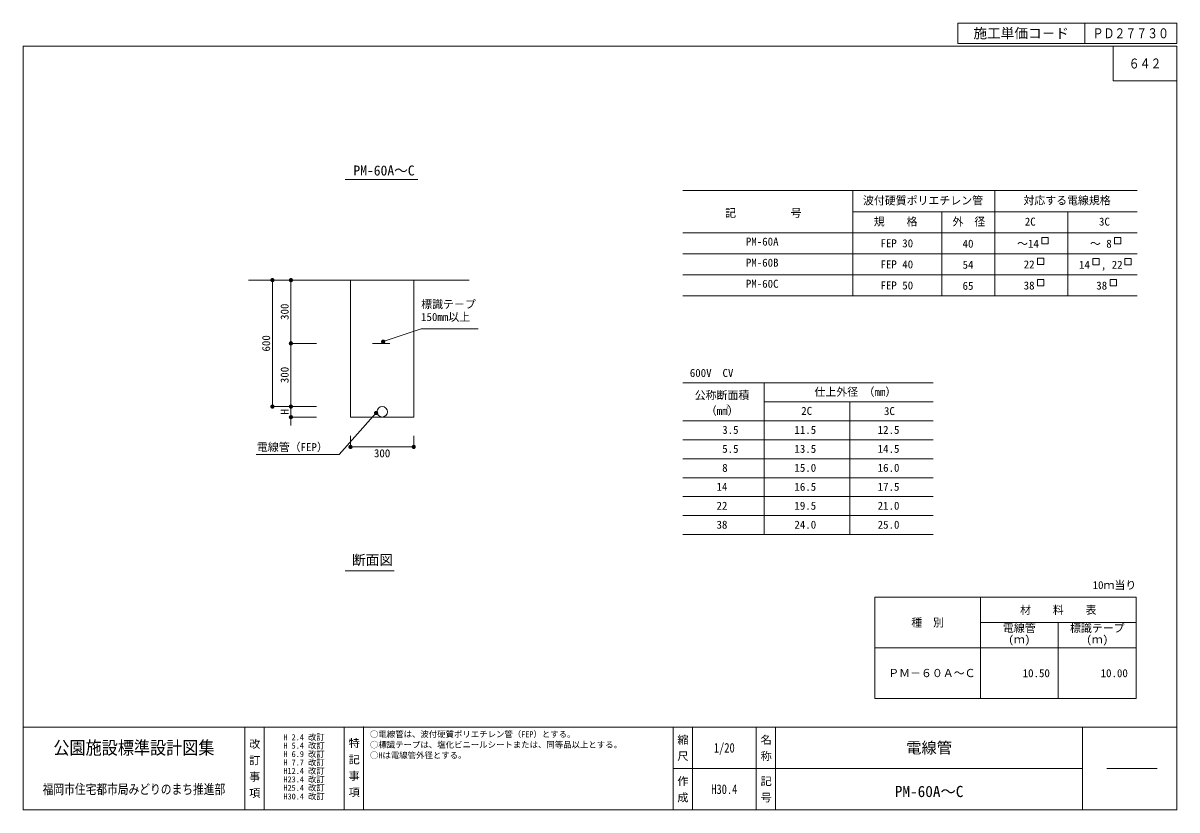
# Model space of a CAD drawing. Units: millimetres at full size, sheet at 1:20. Extents: x 374 to 5850, y 4690 to 8423.
import ezdxf
from ezdxf.enums import TextEntityAlignment as Align

# ---------------------------------------------------------------- set-up
doc = ezdxf.new("R2010")
doc.units = ezdxf.units.MM
doc.header["$LTSCALE"] = 20
doc.linetypes.add('CHAIN', pattern=[18.5, 12, -1.5, 3.5, -1.5])
for name, color, linetype, lineweight in [('0_2', 7, 'Continuous', 13), ('_0-0_', 7, 'Continuous', 13), ('寸法', 3, 'Continuous', 13), ('本体', 7, 'Continuous', 13)]:
    doc.layers.add(name, color=color, linetype=linetype, lineweight=lineweight)
doc.styles.add('@ＭＳ ゴシック', font='')
doc.styles.add('ＭＳ ゴシック', font='')
doc.styles.get('@ＭＳ ゴシック').set_extended_font_data('@MS Gothic')
doc.styles.get('ＭＳ ゴシック').set_extended_font_data('MS Gothic')

# ---------------------------------------------------------------- blocks, each defined once
blk = doc.blocks.new('filled_dot')
at = {"color": 0, "linetype": 'Continuous', "lineweight": -2, "const_width": 1.25}
blk.add_lwpolyline([(-0.625, 0, 1), (0.625, 0, 1)], format="xyb", close=True, dxfattribs=at)

msp = doc.modelspace()

# ---------------------------------------------------------------- linework, layer by layer
at = {"layer": '0_2'}
for p, q in [((4417.39, 5698.37), (4417.39, 5218.37)), ((4417.39, 5698.37), (5657.39, 5698.37)), ((4917.39, 5698.37), (4917.39, 5218.37)), ((5657.39, 5698.37), (5657.39, 5218.37)), ((4917.39, 5578.37), (5657.39, 5578.37)), ((5287.39, 5578.37), (5287.39, 5218.37)), ((4417.39, 5458.37), (5657.39, 5458.37)), ((4417.39, 5218.37), (5657.39, 5218.37))]:
    msp.add_line(p, q, dxfattribs=at)
at = {"layer": '_0-0_'}
for p, q in [((4810.16, 8422.97), (5850.38, 8422.97)), ((4810.16, 8422.97), (4810.16, 8326.21)), ((5412.56, 8422.97), (5412.56, 8326.21)), ((5850.38, 8422.97), (5850.38, 8326.21)), ((4810.16, 8326.21), (5850.38, 8326.21)), ((5547.69, 8313.24), (5547.69, 8149.24)), ((5850.38, 8149.24), (5547.69, 8149.24))]:
    msp.add_line(p, q, dxfattribs=at)
at = {"layer": '_0-0_', "color": 6}
for p, q in [((374.13, 5082.77), (5850.38, 5082.77)), ((1426.24, 5082.77), (1426.24, 4689.61)), ((1518.17, 5082.77), (1518.17, 4689.61)), ((1898.49, 5082.77), (1898.49, 4689.61)), ((1990.42, 5084.68), (1990.42, 4689.61)), ((3458.81, 5082.77), (3458.81, 4689.61)), ((3550.73, 5082.77), (3550.73, 4689.61)), ((3853.68, 5082.77), (3853.68, 4689.83)), ((3945.61, 5082.77), (3945.61, 4689.61)), ((5402.7, 5082.77), (5402.7, 4689.61)), ((5402.7, 4886.19), (3458.81, 4886.19))]:
    msp.add_line(p, q, dxfattribs=at)
msp.add_lwpolyline([(5850.38, 8313.24), (374.13, 8313.24), (374.13, 4689.61), (5850.38, 4689.61)], close=True, dxfattribs=at)
at = {"layer": '寸法'}
for p, q in [((1902.16, 7680.09), (2248.15, 7680.09)), ((3505.36, 7628.06), (5661.53, 7628.06)), ((4311.74, 7628.06), (4311.74, 7128.06)), ((4986.63, 7628.06), (4986.63, 7128.06)), ((4311.74, 7528.06), (5661.53, 7528.06)), ((4734.59, 7528.06), (4734.59, 7128.06)), ((5332.06, 7528.06), (5332.06, 7128.06)), ((3505.36, 7428.06), (5661.53, 7428.06)), ((5208.8, 7405.42), (5238.8, 7405.42)), ((5208.8, 7375.42), (5208.8, 7405.42)), ((5238.8, 7405.42), (5238.8, 7375.42)), ((5554.22, 7405.42), (5584.22, 7405.42)), ((5554.22, 7375.42), (5554.22, 7405.42)), ((5584.22, 7405.42), (5584.22, 7375.42)), ((5238.8, 7375.42), (5208.8, 7375.42)), ((5584.22, 7375.42), (5554.22, 7375.42)), ((3505.36, 7328.06), (5661.53, 7328.06)), ((5188.44, 7306.82), (5218.44, 7306.82)), ((5188.44, 7276.82), (5188.44, 7306.82)), ((5218.44, 7306.82), (5218.44, 7276.82)), ((5451.65, 7305.42), (5481.65, 7305.42)), ((5451.65, 7275.42), (5451.65, 7305.42)), ((5481.65, 7305.42), (5481.65, 7275.42)), ((5603.4, 7305.42), (5633.4, 7305.42)), ((5603.4, 7275.42), (5603.4, 7305.42)), ((5633.4, 7305.42), (5633.4, 7275.42)), ((5218.44, 7276.82), (5188.44, 7276.82)), ((5481.65, 7275.42), (5451.65, 7275.42)), ((5633.4, 7275.42), (5603.4, 7275.42)), ((3505.36, 7228.06), (5661.53, 7228.06)), ((5188.44, 7206.82), (5218.44, 7206.82)), ((5188.44, 7176.82), (5188.44, 7206.82)), ((5218.44, 7176.82), (5188.44, 7176.82)), ((5218.44, 7206.82), (5218.44, 7176.82)), ((5532.88, 7206.54), (5562.88, 7206.54)), ((5532.88, 7176.54), (5532.88, 7206.54)), ((5562.88, 7176.54), (5532.88, 7176.54)), ((5562.88, 7206.54), (5562.88, 7176.54)), ((3505.36, 7128.06), (5661.53, 7128.06)), ((3505.36, 6715.94), (4693.62, 6715.94)), ((3890.97, 6715.94), (3890.97, 5995.94)), ((3890.97, 6625.94), (4693.62, 6625.94)), ((4297.32, 6625.94), (4297.32, 5995.94)), ((3505.36, 6535.94), (4693.62, 6535.94)), ((3505.36, 6445.94), (4693.62, 6445.94)), ((3505.36, 6355.94), (4693.62, 6355.94)), ((3505.36, 6265.94), (4693.62, 6265.94)), ((3505.36, 6175.94), (4693.62, 6175.94)), ((3505.36, 6085.94), (4693.62, 6085.94)), ((3505.36, 5995.94), (4693.62, 5995.94)), ((1903.54, 5823.31), (2135.98, 5823.31))]:
    msp.add_line(p, q, dxfattribs=at)
at = {"layer": '寸法', "color": 1}
for p, q in [((1557.69, 7203.27), (1557.69, 6603.27)), ((1690.07, 7203.27), (1557.69, 7203.27)), ((1645.3, 7203.27), (1645.3, 6903.27)), ((1764.89, 7203.27), (1645.3, 7203.27)), ((1767.17, 6903.27), (1645.3, 6903.27)), ((1645.3, 6903.27), (1645.3, 6603.27)), ((1767.17, 6903.27), (1645.3, 6903.27)), ((1645.3, 6643.27), (1645.3, 6513.27)), ((1690.07, 6603.27), (1557.69, 6603.27)), ((1766.75, 6603.27), (1645.3, 6603.27)), ((1766.75, 6603.27), (1645.3, 6603.27)), ((1766.22, 6553.27), (1645.3, 6553.27)), ((1928.15, 6465.31), (1928.15, 6412.06)), ((2228.15, 6465.31), (2228.15, 6412.06)), ((1928.15, 6412.06), (2228.15, 6412.06))]:
    msp.add_line(p, q, dxfattribs=at)
for points in [[(2083.29, 6911.47), (2102.24, 6917.87), (2262.84, 6972.16), (2533.95, 6972.16)], [(2049.63, 6573.02), (2036.3, 6558.11), (1874.09, 6376.69), (1480.63, 6376.69)]]:
    msp.add_lwpolyline(points, dxfattribs=at)
at = {"layer": '本体'}
for p, q in [((1443.5, 7203.27), (2490.96, 7203.27)), ((1928.15, 6553.27), (1928.15, 7203.27)), ((2228.15, 6553.27), (2228.15, 7203.27)), ((2032.44, 6903.27), (2114.39, 6903.27)), ((1928.15, 6553.27), (2228.15, 6553.27))]:
    msp.add_line(p, q, dxfattribs=at)
at = {"layer": '本体', "linetype": 'CHAIN'}
msp.add_line((5517.25, 4886.19), (5769.93, 4886.19), dxfattribs=at)
at = {"layer": '本体'}
msp.add_circle((2078.71, 6578.89), 25, dxfattribs=at)

# ---------------------------------------------------------------- block references
at = {"layer": '寸法', "color": 1, "xscale": 8, "yscale": 8}
for p, rotation in [((1557.69, 7203.27), 270), ((1645.3, 7203.27), 270), ((1645.3, 6903.27), 90), ((1645.3, 6903.27), 270), ((2083.29, 6911.47), 18.7), ((1557.69, 6603.27), 90), ((1645.3, 6603.27), 90), ((1645.3, 6603.27), 90), ((2049.63, 6573.02), 228.2), ((1645.3, 6553.27), 270), ((2228.15, 6412.06), 180)]:
    msp.add_blockref('filled_dot', p, dxfattribs=dict(at, rotation=rotation))
msp.add_blockref('filled_dot', (1928.15, 6412.06), dxfattribs=at)

# ---------------------------------------------------------------- texts
at = {"layer": '_0-0_', "style": 'ＭＳ ゴシック'}
for s, height, p in [('施工単価コ－ド', 47.47, (5111.36, 8374.59)), ('材\u3000\u3000料\u3000\u3000表', 37.98, (5287.39, 5638.37)), ('種\u3000別', 37.98, (4667.39, 5578.37)), ('ＰＭ－６０Ａ～Ｃ', 37.98, (4687.39, 5338.62)), ('電線管', 53.17, (4674.16, 4984.48)), ('PM-60A～C', 53.17, (4674.16, 4777.28))]:
    msp.add_text(s, height=height, dxfattribs=at).set_placement(p, align=Align.MIDDLE_CENTER)
for s, height, width, p in [('ＰＤ２７７３０', 47.47, 0.8, (5631.47, 8374.59)), ('６４２', 47.47, 0.8, (5699.04, 8231.24)), ('公園施設標準設計図集', 62.28, 0.9, (900.19, 4984.48)), ('1/20', 45.57, 0.8, (3702.21, 4984.48)), ('福岡市住宅都市局みどりのまち推進部', 46.71, 0.8, (900.19, 4787.9)), ('H30.4', 45.57, 0.8, (3702.21, 4787.9))]:
    msp.add_text(s, height=height, dxfattribs=dict(at, width=width)).set_placement(p, align=Align.MIDDLE_CENTER)
for s, p in [('10ｍ当り', (5657.39, 5756.3)), ('10.50', (5247.39, 5338.37)), ('10.00', (5617.39, 5338.37))]:
    msp.add_text(s, height=37.98, dxfattribs=at).set_placement(p, align=Align.MIDDLE_RIGHT)
for s, p in [('電線管', (5024.69, 5571.07)), ('標識テープ', (5342.89, 5571.07)), ('(ｍ)', (5050.59, 5517.47)), ('(ｍ)', (5420.59, 5517.47))]:
    msp.add_text(s, height=37.98, dxfattribs=at).set_placement(p, align=Align.TOP_LEFT)
at = {"layer": '_0-0_', "style": '@ＭＳ ゴシック'}
for s, p in [(' 縮 尺 ', (3504.77, 4984.48)), ('名 称', (3899.65, 4984.48)), ('改 訂 事 項', (1472.21, 4886.91)), ('特 記 事 項', (1944.45, 4890.83)), ('作 成', (3504.77, 4787.9)), ('記 号', (3899.65, 4787.9))]:
    msp.add_text(s, height=37.98, rotation=270, dxfattribs=at).set_placement(p, align=Align.MIDDLE_CENTER)
at = {"layer": '寸法', "style": 'ＭＳ ゴシック'}
for s, height, p in [('PM-60A～C', 47.47, (1941.63, 7685.58)), ('波付硬質ポリエチレン管', 37.98, (4360.52, 7550.54)), ('対応する電線規格', 37.98, (5121.74, 7550.94)), ('記\u3000\u3000\u3000\u3000\u3000号', 37.98, (3706.02, 7491.87)), ('規\u3000\u3000格', 37.98, (4411.6, 7450.54)), ('外\u3000径', 37.98, (4785.16, 7450.54)), ('2C', 37.98, (5128.27, 7450.54)), ('3C', 37.98, (5480.45, 7450.54)), ('PM-60A', 37.98, (3804.55, 7355.83)), ('FEP 30', 37.98, (4443.41, 7347.78)), ('40', 37.98, (4833.1, 7345.96)), ('～14', 37.98, (5091.98, 7345.96)), ('～ 8', 37.98, (5437.4, 7345.96)), ('PM-60B', 37.98, (3804.55, 7255.83)), ('FEP 40', 37.98, (4443.41, 7247.78)), ('54', 37.98, (4833.1, 7245.96)), ('22', 37.98, (5123.12, 7247.37)), ('14  , 22', 37.98, (5385.89, 7245.96)), ('PM-60C', 37.98, (3804.55, 7155.83)), ('FEP 50', 37.98, (4443.41, 7147.78)), ('65', 37.98, (4833.1, 7145.96)), ('38', 37.98, (5123.12, 7147.37)), ('38', 37.98, (5467.56, 7147.09)), ('標識テ－プ', 37.98, (2263.75, 7058.46)), ('150mm以上', 37.98, (2263, 6998.05)), ('600V\u3000CV', 37.98, (3538.52, 6732.64)), ('公称断面積', 37.98, (3561.91, 6626.83)), ('仕上外径 （mm）', 37.98, (4129.99, 6642.51)), ('（mm）', 37.98, (3614.42, 6552.77)), ('2', 18.99, (3709.9, 6588.61)), ('2C', 37.98, (4067.37, 6552.51)), ('3C', 37.98, (4460.09, 6551.66)), ('3.5', 37.98, (3692.26, 6462.51)), ('11.5', 37.98, (4034.93, 6462.51)), ('12.5', 37.98, (4430.03, 6462.51)), ('電線管（FEP）', 37.98, (1483.94, 6380.42)), ('5.5', 37.98, (3692.26, 6372.51)), ('13.5', 37.98, (4034.93, 6372.51)), ('14.5', 37.98, (4430.03, 6372.51)), ('8', 37.98, (3692.26, 6282.51)), ('15.0', 37.98, (4034.93, 6282.51)), ('16.0', 37.98, (4430.03, 6282.51)), ('14', 37.98, (3665.21, 6192.51)), ('16.5', 37.98, (4034.93, 6192.51)), ('17.5', 37.98, (4430.03, 6192.51)), ('22', 37.98, (3665.21, 6102.51)), ('19.5', 37.98, (4034.93, 6102.51)), ('21.0', 37.98, (4430.03, 6102.51)), ('38', 37.98, (3665.21, 6012.51)), ('24.0', 37.98, (4034.93, 6012.51)), ('25.0', 37.98, (4430.03, 6012.51)), ('断面図', 47.47, (1935.46, 5837.54))]:
    msp.add_text(s, height=height, dxfattribs=at).set_placement(p, align=Align.BOTTOM_LEFT)
at = {"layer": '寸法', "color": 1, "style": 'ＭＳ ゴシック'}
for s, p in [('300', (1615.3, 7053.27)), ('600', (1527.69, 6903.27)), ('300', (1615.3, 6753.27)), ('H', (1615.3, 6578.27))]:
    msp.add_text(s, height=37.98, rotation=90, dxfattribs=at).set_placement(p, align=Align.MIDDLE_CENTER)
msp.add_text('300', height=37.98, dxfattribs=at).set_placement((2078.15, 6381.91), align=Align.MIDDLE_CENTER)
at = {"layer": '本体', "style": 'ＭＳ ゴシック'}
for s, p in [('H 2.4 改訂', (1708.09, 5034.62)), ('H 5.4 改訂', (1708.09, 4994.62)), ('H 6.9 改訂', (1708.09, 4954.62)), ('H 7.7 改訂', (1708.09, 4914.62)), ('H12.4 改訂', (1708.09, 4874.62)), ('H23.4 改訂', (1708.09, 4834.62)), ('H25.4 改訂', (1708.09, 4794.62)), ('H30.4 改訂', (1708.09, 4753.56))]:
    msp.add_text(s, height=28.48, dxfattribs=at).set_placement(p, align=Align.MIDDLE_CENTER)
for s, p in [('○電線管は、波付硬質ポリエチレン管（FEP）とする。', (2020.59, 5062.99)), ('○標識テープは、塩化ビニールシートまたは、同等品以上とする。', (2020.59, 5012.99)), ('○Hは電線管外径とする。', (2020.59, 4962.99))]:
    msp.add_text(s, height=28.48, dxfattribs=at).set_placement(p, align=Align.TOP_LEFT)

doc.saveas('drawing.dxf')
